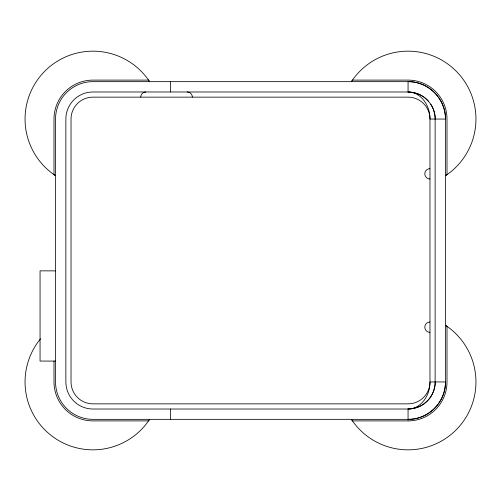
<?xml version="1.0" encoding="UTF-8"?>
<svg xmlns="http://www.w3.org/2000/svg" width="501" height="501" viewBox="0 0 501 501"><rect width="100%" height="100%" fill="white"/><g stroke="black" fill="none" stroke-linecap="round" stroke-linejoin="round"><path stroke-width="0.75" d="M55.542 270.859L40.055 270.859L40.055 361.071L55.542 361.071M170.459 81.657L170.459 91.984M170.459 409.016L170.459 419.343M53.995 361.096L53.995 381.95A38.946 38.946 0 0 0 92.936 420.896L148.54 420.896L149.599 419.343A67.886 67.886 0 0 1 52.611 436.565A67.886 67.886 0 0 1 40.518 338.808M429.971 332.338A5.16 5.16 0 0 1 424.804 327.178A5.16 5.16 0 0 1 429.971 322.018M429.971 178.982A5.16 5.16 0 0 1 424.804 173.822A5.16 5.16 0 0 1 429.971 168.662M428.631 101.453A27.067 27.067 0 0 0 408.065 91.984L92.936 91.984A27.067 27.067 0 0 0 65.869 119.05L65.869 381.95A27.067 27.067 0 0 0 92.936 409.016L408.065 409.016C421.679 408.841 430.321 394.45 429.971 381.95L429.971 119.05C430.321 106.55 421.679 92.159 408.065 91.984L408.065 81.657L92.936 81.657A37.393 37.393 0 0 0 55.542 119.05L55.542 381.95A37.393 37.393 0 0 0 92.936 419.343L408.065 419.343C428.042 419.857 445.971 401.934 445.458 381.95L445.458 119.05C445.971 99.066 428.042 81.143 408.065 81.657A37.393 37.393 0 0 1 445.458 119.05L429.971 119.05A21.906 21.906 0 0 0 408.065 97.144L92.936 97.144A21.906 21.906 0 0 0 71.029 119.05L71.029 381.95A21.906 21.906 0 0 0 92.936 403.856L408.065 403.856A21.906 21.906 0 0 0 429.971 381.95L445.458 381.95A37.393 37.393 0 0 1 408.065 419.343L408.065 409.016A27.067 27.067 0 0 0 435.131 381.95L435.131 119.05A27.067 27.067 0 0 0 430.722 104.239M140.731 97.144A5.16 5.16 0 0 1 145.891 91.984M187.199 91.984A5.16 5.16 0 0 1 192.359 97.144M408.065 92.159A27.317 26.816 -90 0 1 435.3 119.05M435.3 381.95A27.317 26.816 90 0 1 408.065 408.841M351.47 81.557L351.401 81.657A67.886 67.886 0 0 1 456.067 71.048A67.886 67.886 0 0 1 445.458 175.707L447.005 174.655L447.005 119.05A38.946 38.946 0 0 0 408.065 80.104L352.46 80.104L351.47 81.557M148.54 80.104L92.936 80.104A38.946 38.946 0 0 0 53.995 119.05L53.995 174.655L55.542 175.707A67.886 67.886 0 0 1 44.933 71.048A67.886 67.886 0 0 1 149.599 81.657L148.54 80.104M408.065 420.896L352.46 420.896L351.401 419.343A67.886 67.886 0 0 0 456.067 429.952A67.886 67.886 0 0 0 445.458 325.293L447.005 326.345L447.005 381.95A38.946 38.946 0 0 1 408.065 420.896"/></g></svg>
